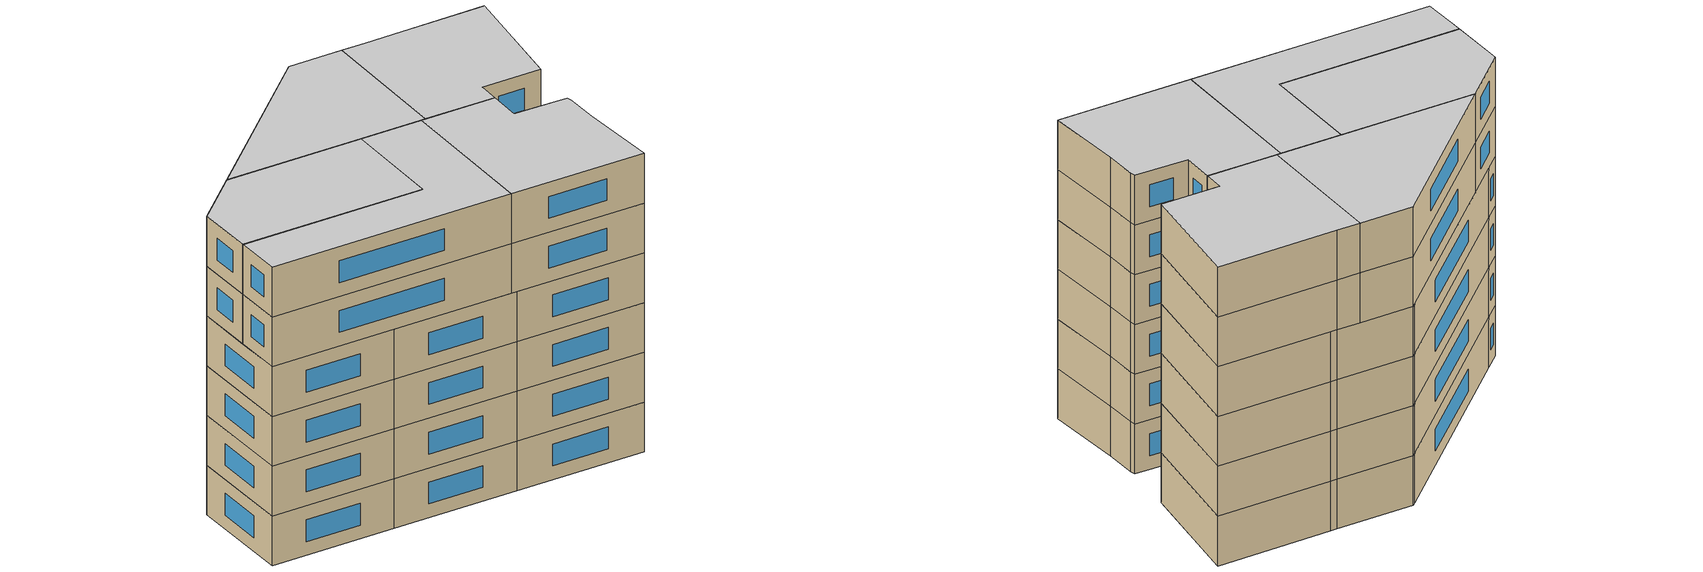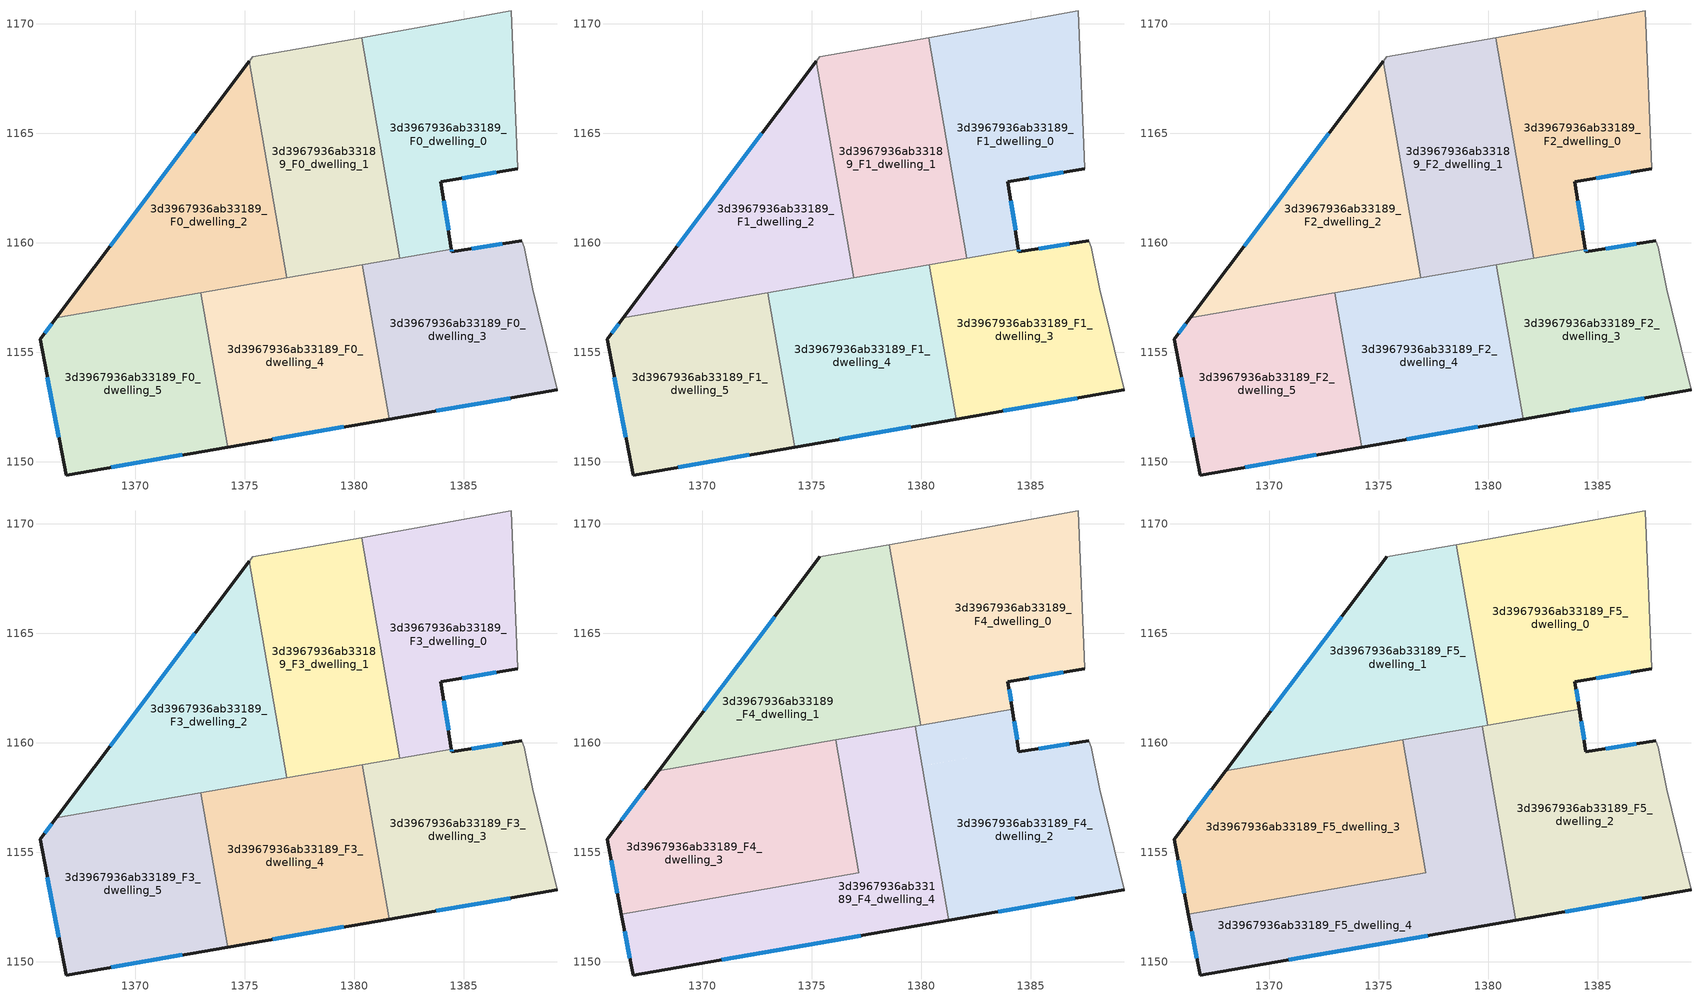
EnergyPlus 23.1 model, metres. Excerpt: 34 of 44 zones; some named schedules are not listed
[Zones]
3d3967936ab33189_F0_dwelling_0
 floor ground (EU_floor_Construction): 1387.17,1170.59 1387.47,1163.39 1383.97,1162.79 1384.45,1159.71 1382.09,1159.3 1380.34,1169.36 z0
 wall outside (EU_wall_Construction): 1384.45,1159.71 1383.97,1162.79 1387.47,1163.39 z0:3
 wall to 3d3967936ab33189_F0_dwelling_1 (EU_wall_Construction): 1380.34,1169.36 1382.09,1159.3 z0:3
 wall adiabatic (EU_wall_Construction): 1387.47,1163.39 1387.17,1170.59 1380.34,1169.36 z0:3
 wall to 3d3967936ab33189_F0_dwelling_3 (EU_wall_Construction): 1382.09,1159.3 1384.45,1159.71 z0:3
 window (EU_Window_Construction): 1384.95,1162.96 1386.49,1163.22 / 1384.31,1160.57 1384.1,1161.93 z0.84:2.16
3d3967936ab33189_F0_dwelling_1
 floor ground (EU_floor_Construction): 1380.34,1169.36 1382.09,1159.3 1376.92,1158.4 1375.2,1168.28 1375.36,1168.5 1379.97,1169.3 z0
 wall adiabatic (EU_wall_Construction): 1380.34,1169.36 1379.97,1169.3 1375.36,1168.5 1375.2,1168.28 z0:3
 wall to 3d3967936ab33189_F0_dwelling_2 (EU_wall_Construction): 1375.2,1168.28 1376.92,1158.4 z0:3
 wall to 3d3967936ab33189_F0_dwelling_4 (EU_wall_Construction): 1376.92,1158.4 1380.38,1159 z0:3
 wall to 3d3967936ab33189_F0_dwelling_3 (EU_wall_Construction): 1380.38,1159 1382.09,1159.3 z0:3
3d3967936ab33189_F0_dwelling_2
 floor ground (EU_floor_Construction): 1375.2,1168.28 1376.92,1158.4 1366.39,1156.57 z0
 wall outside (EU_wall_Construction): 1375.2,1168.28 1366.39,1156.57 z0:3
 wall to 3d3967936ab33189_F0_dwelling_5 (EU_wall_Construction): 1366.39,1156.57 1373,1157.72 z0:3
 wall to 3d3967936ab33189_F0_dwelling_4 (EU_wall_Construction): 1373,1157.72 1376.92,1158.4 z0:3
 window (EU_Window_Construction): 1372.73,1165 1368.86,1159.85 z0.84:2.16
3d3967936ab33189_F0_dwelling_3
 floor ground (EU_floor_Construction): 1387.77,1159.79 1388.17,1157.89 1389.27,1153.28 1381.61,1151.95 1380.38,1159 1384.45,1159.71 1384.47,1159.59 1387.67,1160.09 z0
 wall outside (EU_wall_Construction): 1381.61,1151.95 1389.27,1153.28 / 1387.67,1160.09 1384.47,1159.59 1384.45,1159.71 z0:3
 wall adiabatic (EU_wall_Construction): 1389.27,1153.28 1388.17,1157.89 1387.77,1159.79 1387.67,1160.09 z0:3
 wall to 3d3967936ab33189_F0_dwelling_4 (EU_wall_Construction): 1380.38,1159 1381.61,1151.95 z0:3
 window (EU_Window_Construction): 1383.75,1152.32 1387.12,1152.91 / 1384.46,1159.62 1384.45,1159.67 / 1386.77,1159.95 1385.36,1159.73 z0.84:2.16
3d3967936ab33189_F0_dwelling_4
 floor ground (EU_floor_Construction): 1380.38,1159 1381.61,1151.95 1374.22,1150.67 1373,1157.71 z0
 wall outside (EU_wall_Construction): 1374.22,1150.67 1381.61,1151.95 z0:3
 wall to 3d3967936ab33189_F0_dwelling_5 (EU_wall_Construction): 1373,1157.71 1374.22,1150.67 z0:3
 window (EU_Window_Construction): 1376.29,1151.03 1379.54,1151.59 z0.84:2.16
3d3967936ab33189_F0_dwelling_5
 floor ground (EU_floor_Construction): 1373,1157.71 1374.22,1150.67 1366.85,1149.39 1365.65,1155.59 1366.39,1156.57 z0
 wall outside (EU_wall_Construction): 1366.39,1156.57 1365.65,1155.59 1366.85,1149.39 1374.22,1150.67 z0:3
 window (EU_Window_Construction): 1368.92,1149.74 1372.16,1150.31 / 1365.99,1153.85 1366.52,1151.12 / 1366.18,1156.29 1365.86,1155.86 z0.84:2.16
3d3967936ab33189_F1_dwelling_0
 floor to 3d3967936ab33189_F0_dwelling_0 (EU_floor_Construction): 1387.17,1170.59 1387.47,1163.39 1383.97,1162.79 1384.45,1159.71 1382.09,1159.3 1380.34,1169.36 z3
 wall outside (EU_wall_Construction): 1384.45,1159.71 1383.97,1162.79 1387.47,1163.39 z3:6
 wall to 3d3967936ab33189_F1_dwelling_1 (EU_wall_Construction): 1380.34,1169.36 1382.09,1159.3 z3:6
 wall adiabatic (EU_wall_Construction): 1387.47,1163.39 1387.17,1170.59 1380.34,1169.36 z3:6
 wall to 3d3967936ab33189_F1_dwelling_3 (EU_wall_Construction): 1382.09,1159.3 1384.45,1159.71 z3:6
 window (EU_Window_Construction): 1384.95,1162.96 1386.49,1163.22 / 1384.31,1160.57 1384.1,1161.93 z3.84:5.16
3d3967936ab33189_F1_dwelling_1
 floor to 3d3967936ab33189_F0_dwelling_1 (EU_floor_Construction): 1380.34,1169.36 1382.09,1159.3 1376.92,1158.4 1375.2,1168.28 1375.36,1168.5 1379.97,1169.3 z3
 wall adiabatic (EU_wall_Construction): 1380.34,1169.36 1379.97,1169.3 1375.36,1168.5 1375.2,1168.28 z3:6
 wall to 3d3967936ab33189_F1_dwelling_2 (EU_wall_Construction): 1375.2,1168.28 1376.92,1158.4 z3:6
 wall to 3d3967936ab33189_F1_dwelling_4 (EU_wall_Construction): 1376.92,1158.4 1380.38,1159 z3:6
 wall to 3d3967936ab33189_F1_dwelling_3 (EU_wall_Construction): 1380.38,1159 1382.09,1159.3 z3:6
3d3967936ab33189_F1_dwelling_2
 floor to 3d3967936ab33189_F0_dwelling_2 (EU_floor_Construction): 1375.2,1168.28 1376.92,1158.4 1366.39,1156.57 z3
 wall outside (EU_wall_Construction): 1375.2,1168.28 1366.39,1156.57 z3:6
 wall to 3d3967936ab33189_F1_dwelling_5 (EU_wall_Construction): 1366.39,1156.57 1373,1157.72 z3:6
 wall to 3d3967936ab33189_F1_dwelling_4 (EU_wall_Construction): 1373,1157.72 1376.92,1158.4 z3:6
 window (EU_Window_Construction): 1372.73,1165 1368.86,1159.85 z3.84:5.16
3d3967936ab33189_F1_dwelling_3
 floor to 3d3967936ab33189_F0_dwelling_3 (EU_floor_Construction): 1387.77,1159.79 1388.17,1157.89 1389.27,1153.28 1381.61,1151.95 1380.38,1159 1384.45,1159.71 1384.47,1159.59 1387.67,1160.09 z3
 wall outside (EU_wall_Construction): 1381.61,1151.95 1389.27,1153.28 / 1387.67,1160.09 1384.47,1159.59 1384.45,1159.71 z3:6
 wall adiabatic (EU_wall_Construction): 1389.27,1153.28 1388.17,1157.89 1387.77,1159.79 1387.67,1160.09 z3:6
 wall to 3d3967936ab33189_F1_dwelling_4 (EU_wall_Construction): 1380.38,1159 1381.61,1151.95 z3:6
 window (EU_Window_Construction): 1383.75,1152.32 1387.12,1152.91 / 1384.46,1159.62 1384.45,1159.67 / 1386.77,1159.95 1385.36,1159.73 z3.84:5.16
3d3967936ab33189_F1_dwelling_4
 floor to 3d3967936ab33189_F0_dwelling_4 (EU_floor_Construction): 1380.38,1159 1381.61,1151.95 1374.22,1150.67 1373,1157.71 z3
 wall outside (EU_wall_Construction): 1374.22,1150.67 1381.61,1151.95 z3:6
 wall to 3d3967936ab33189_F1_dwelling_5 (EU_wall_Construction): 1373,1157.71 1374.22,1150.67 z3:6
 window (EU_Window_Construction): 1376.29,1151.03 1379.54,1151.59 z3.84:5.16
3d3967936ab33189_F1_dwelling_5
 floor to 3d3967936ab33189_F0_dwelling_5 (EU_floor_Construction): 1373,1157.71 1374.22,1150.67 1366.85,1149.39 1365.65,1155.59 1366.39,1156.57 z3
 wall outside (EU_wall_Construction): 1366.39,1156.57 1365.65,1155.59 1366.85,1149.39 1374.22,1150.67 z3:6
 window (EU_Window_Construction): 1368.92,1149.74 1372.16,1150.31 / 1365.99,1153.85 1366.52,1151.12 / 1366.18,1156.29 1365.86,1155.86 z3.84:5.16
3d3967936ab33189_F2_dwelling_0
 floor to 3d3967936ab33189_F1_dwelling_0 (EU_floor_Construction): 1387.17,1170.59 1387.47,1163.39 1383.97,1162.79 1384.45,1159.71 1382.09,1159.3 1380.34,1169.36 z6
 wall outside (EU_wall_Construction): 1384.45,1159.71 1383.97,1162.79 1387.47,1163.39 z6:9
 wall to 3d3967936ab33189_F2_dwelling_1 (EU_wall_Construction): 1380.34,1169.36 1382.09,1159.3 z6:9
 wall adiabatic (EU_wall_Construction): 1387.47,1163.39 1387.17,1170.59 1380.34,1169.36 z6:9
 wall to 3d3967936ab33189_F2_dwelling_3 (EU_wall_Construction): 1382.09,1159.3 1384.45,1159.71 z6:9
 window (EU_Window_Construction): 1384.95,1162.96 1386.49,1163.22 / 1384.31,1160.57 1384.1,1161.93 z6.84:8.16
3d3967936ab33189_F2_dwelling_1
 floor to 3d3967936ab33189_F1_dwelling_1 (EU_floor_Construction): 1380.34,1169.36 1382.09,1159.3 1376.92,1158.4 1375.2,1168.28 1375.36,1168.5 1379.97,1169.3 z6
 wall adiabatic (EU_wall_Construction): 1380.34,1169.36 1379.97,1169.3 1375.36,1168.5 1375.2,1168.28 z6:9
 wall to 3d3967936ab33189_F2_dwelling_2 (EU_wall_Construction): 1375.2,1168.28 1376.92,1158.4 z6:9
 wall to 3d3967936ab33189_F2_dwelling_4 (EU_wall_Construction): 1376.92,1158.4 1380.38,1159 z6:9
 wall to 3d3967936ab33189_F2_dwelling_3 (EU_wall_Construction): 1380.38,1159 1382.09,1159.3 z6:9
3d3967936ab33189_F2_dwelling_2
 floor to 3d3967936ab33189_F1_dwelling_2 (EU_floor_Construction): 1375.2,1168.28 1376.92,1158.4 1366.39,1156.57 z6
 wall outside (EU_wall_Construction): 1375.2,1168.28 1366.39,1156.57 z6:9
 wall to 3d3967936ab33189_F2_dwelling_5 (EU_wall_Construction): 1366.39,1156.57 1373,1157.72 z6:9
 wall to 3d3967936ab33189_F2_dwelling_4 (EU_wall_Construction): 1373,1157.72 1376.92,1158.4 z6:9
 window (EU_Window_Construction): 1372.73,1165 1368.86,1159.85 z6.84:8.16
3d3967936ab33189_F2_dwelling_3
 floor to 3d3967936ab33189_F1_dwelling_3 (EU_floor_Construction): 1387.77,1159.79 1388.17,1157.89 1389.27,1153.28 1381.61,1151.95 1380.38,1159 1384.45,1159.71 1384.47,1159.59 1387.67,1160.09 z6
 wall outside (EU_wall_Construction): 1381.61,1151.95 1389.27,1153.28 / 1387.67,1160.09 1384.47,1159.59 1384.45,1159.71 z6:9
 wall adiabatic (EU_wall_Construction): 1389.27,1153.28 1388.17,1157.89 1387.77,1159.79 1387.67,1160.09 z6:9
 wall to 3d3967936ab33189_F2_dwelling_4 (EU_wall_Construction): 1380.38,1159 1381.61,1151.95 z6:9
 window (EU_Window_Construction): 1383.75,1152.32 1387.12,1152.91 / 1384.46,1159.62 1384.45,1159.67 / 1386.77,1159.95 1385.36,1159.73 z6.84:8.16
3d3967936ab33189_F2_dwelling_4
 floor to 3d3967936ab33189_F1_dwelling_4 (EU_floor_Construction): 1380.38,1159 1381.61,1151.95 1374.22,1150.67 1373,1157.71 z6
 wall outside (EU_wall_Construction): 1374.22,1150.67 1381.61,1151.95 z6:9
 wall to 3d3967936ab33189_F2_dwelling_5 (EU_wall_Construction): 1373,1157.71 1374.22,1150.67 z6:9
 window (EU_Window_Construction): 1376.29,1151.03 1379.54,1151.59 z6.84:8.16
3d3967936ab33189_F2_dwelling_5
 floor to 3d3967936ab33189_F1_dwelling_5 (EU_floor_Construction): 1373,1157.71 1374.22,1150.67 1366.85,1149.39 1365.65,1155.59 1366.39,1156.57 z6
 wall outside (EU_wall_Construction): 1366.39,1156.57 1365.65,1155.59 1366.85,1149.39 1374.22,1150.67 z6:9
 window (EU_Window_Construction): 1368.92,1149.74 1372.16,1150.31 / 1365.99,1153.85 1366.52,1151.12 / 1366.18,1156.29 1365.86,1155.86 z6.84:8.16
3d3967936ab33189_F3_dwelling_0
 floor to 3d3967936ab33189_F2_dwelling_0 (EU_floor_Construction): 1387.17,1170.59 1387.47,1163.39 1383.97,1162.79 1384.45,1159.71 1382.09,1159.3 1380.34,1169.36 z9
 wall outside (EU_wall_Construction): 1384.45,1159.71 1383.97,1162.79 1387.47,1163.39 z9:12
 wall to 3d3967936ab33189_F3_dwelling_1 (EU_wall_Construction): 1380.34,1169.36 1382.09,1159.3 z9:12
 wall adiabatic (EU_wall_Construction): 1387.47,1163.39 1387.17,1170.59 1380.34,1169.36 z9:12
 wall to 3d3967936ab33189_F3_dwelling_3 (EU_wall_Construction): 1382.09,1159.3 1384.45,1159.71 z9:12
 window (EU_Window_Construction): 1384.95,1162.96 1386.49,1163.22 / 1384.31,1160.57 1384.1,1161.93 z9.84:11.16
 ceiling adiabatic (EU_roof_Construction): 1384.45,1159.7 1384.16,1161.54 1381.77,1161.12 1382.09,1159.3 z12
3d3967936ab33189_F3_dwelling_1
 floor to 3d3967936ab33189_F2_dwelling_1 (EU_floor_Construction): 1380.34,1169.36 1382.09,1159.3 1376.92,1158.4 1375.2,1168.28 1375.36,1168.5 1379.97,1169.3 z9
 wall adiabatic (EU_wall_Construction): 1380.34,1169.36 1379.97,1169.3 1375.36,1168.5 1375.2,1168.28 z9:12
 wall to 3d3967936ab33189_F3_dwelling_2 (EU_wall_Construction): 1375.2,1168.28 1376.92,1158.4 z9:12
 wall to 3d3967936ab33189_F3_dwelling_4 (EU_wall_Construction): 1376.92,1158.4 1380.38,1159 z9:12
 wall to 3d3967936ab33189_F3_dwelling_3 (EU_wall_Construction): 1380.38,1159 1382.09,1159.3 z9:12
 ceiling adiabatic (EU_roof_Construction): 1382.09,1159.3 1381.77,1161.12 1376.6,1160.22 1376.92,1158.4 z12
3d3967936ab33189_F3_dwelling_2
 floor to 3d3967936ab33189_F2_dwelling_2 (EU_floor_Construction): 1375.2,1168.28 1376.92,1158.4 1366.39,1156.57 z9
 wall outside (EU_wall_Construction): 1375.2,1168.28 1366.39,1156.57 z9:12
 wall to 3d3967936ab33189_F3_dwelling_5 (EU_wall_Construction): 1366.39,1156.57 1373,1157.72 z9:12
 wall to 3d3967936ab33189_F3_dwelling_4 (EU_wall_Construction): 1373,1157.72 1376.92,1158.4 z9:12
 window (EU_Window_Construction): 1372.73,1165 1368.86,1159.85 z9.84:11.16
3d3967936ab33189_F3_dwelling_3
 floor to 3d3967936ab33189_F2_dwelling_3 (EU_floor_Construction): 1387.77,1159.79 1388.17,1157.89 1389.27,1153.28 1381.61,1151.95 1380.38,1159 1384.45,1159.71 1384.47,1159.59 1387.67,1160.09 z9
 wall outside (EU_wall_Construction): 1381.61,1151.95 1389.27,1153.28 / 1387.67,1160.09 1384.47,1159.59 1384.45,1159.71 z9:12
 wall adiabatic (EU_wall_Construction): 1389.27,1153.28 1388.17,1157.89 1387.77,1159.79 1387.67,1160.09 z9:12
 wall to 3d3967936ab33189_F3_dwelling_4 (EU_wall_Construction): 1380.38,1159 1381.61,1151.95 z9:12
 window (EU_Window_Construction): 1383.75,1152.32 1387.12,1152.91 / 1384.46,1159.62 1384.45,1159.67 / 1386.77,1159.95 1385.36,1159.73 z9.84:11.16
3d3967936ab33189_F3_dwelling_4
 floor to 3d3967936ab33189_F2_dwelling_4 (EU_floor_Construction): 1380.38,1159 1381.61,1151.95 1374.22,1150.67 1373,1157.71 z9
 wall outside (EU_wall_Construction): 1374.22,1150.67 1381.61,1151.95 z9:12
 wall to 3d3967936ab33189_F3_dwelling_5 (EU_wall_Construction): 1373,1157.71 1374.22,1150.67 z9:12
 window (EU_Window_Construction): 1376.29,1151.03 1379.54,1151.59 z9.84:11.16
3d3967936ab33189_F3_dwelling_5
 floor to 3d3967936ab33189_F2_dwelling_5 (EU_floor_Construction): 1373,1157.71 1374.22,1150.67 1366.85,1149.39 1365.65,1155.59 1366.39,1156.57 z9
 wall outside (EU_wall_Construction): 1366.39,1156.57 1365.65,1155.59 1366.85,1149.39 1374.22,1150.67 z9:12
 window (EU_Window_Construction): 1368.92,1149.74 1372.16,1150.31 / 1365.99,1153.85 1366.52,1151.12 / 1366.18,1156.29 1365.86,1155.86 z9.84:11.16
3d3967936ab33189_F4_dwelling_0
 floor to 3d3967936ab33189_F3_dwelling_0 (EU_floor_Construction): 1387.17,1170.59 1387.47,1163.39 1383.97,1162.79 1384.16,1161.54 1381.77,1161.12 1380.34,1169.36 z12
 floor to 3d3967936ab33189_F3_dwelling_1 (EU_floor_Construction): 1380.34,1169.36 1381.77,1161.12 1379.98,1160.81 1378.55,1169.05 1379.97,1169.3 z12
 wall outside (EU_wall_Construction): 1384.16,1161.54 1383.97,1162.79 1387.47,1163.39 z12:15
 wall to 3d3967936ab33189_F4_dwelling_1 (EU_wall_Construction): 1378.55,1169.05 1379.98,1160.81 z12:15
 wall adiabatic (EU_wall_Construction): 1387.47,1163.39 1387.17,1170.59 1379.97,1169.3 1378.55,1169.05 z12:15
 wall to 3d3967936ab33189_F4_dwelling_2 (EU_wall_Construction): 1379.98,1160.81 1384.16,1161.54 z12:15
 window (EU_Window_Construction): 1384.95,1162.96 1386.49,1163.22 / 1384.11,1161.89 1384.02,1162.44 z12.84:14.16
3d3967936ab33189_F4_dwelling_1
 floor to 3d3967936ab33189_F3_dwelling_1 (EU_floor_Construction): 1378.55,1169.05 1379.98,1160.81 1376.6,1160.22 1375.2,1168.28 1375.36,1168.5 z12
 floor to 3d3967936ab33189_F3_dwelling_2 (EU_floor_Construction): 1375.2,1168.28 1376.6,1160.22 1368.02,1158.73 z12
 wall outside (EU_wall_Construction): 1375.36,1168.5 1368.02,1158.73 z12:15
 wall adiabatic (EU_wall_Construction): 1378.55,1169.05 1375.36,1168.5 z12:15
 wall to 3d3967936ab33189_F4_dwelling_3 (EU_wall_Construction): 1368.02,1158.73 1376.1,1160.14 z12:15
 wall to 3d3967936ab33189_F4_dwelling_4 (EU_wall_Construction): 1376.1,1160.14 1379.73,1160.77 z12:15
 wall to 3d3967936ab33189_F4_dwelling_2 (EU_wall_Construction): 1379.73,1160.77 1379.99,1160.81 z12:15
 window (EU_Window_Construction): 1373.3,1165.76 1370.07,1161.47 z12.84:14.16
3d3967936ab33189_F4_dwelling_2
 floor to 3d3967936ab33189_F3_dwelling_3 (EU_floor_Construction): 1387.77,1159.79 1388.17,1157.89 1389.27,1153.28 1381.61,1151.95 1380.38,1159 1384.45,1159.7 1384.47,1159.59 1387.67,1160.09 z12
 floor to 3d3967936ab33189_F3_dwelling_4 (EU_floor_Construction): 1380.38,1159 1381.61,1151.95 1381.27,1151.89 1380.05,1158.94 z12
 floor adiabatic (EU_floor_Construction): 1384.16,1161.54 1384.45,1159.7 1380.05,1158.94 1379.73,1160.77 z12
 wall outside (EU_wall_Construction): 1387.67,1160.09 1384.47,1159.59 1384.16,1161.54 / 1381.28,1151.89 1389.27,1153.28 z12:15
 wall adiabatic (EU_wall_Construction): 1389.27,1153.28 1388.17,1157.89 1387.77,1159.79 1387.67,1160.09 z12:15
 wall to 3d3967936ab33189_F4_dwelling_4 (EU_wall_Construction): 1379.73,1160.77 1381.28,1151.89 z12:15
 window (EU_Window_Construction): 1386.77,1159.95 1385.36,1159.73 / 1383.51,1152.28 1387.03,1152.89 / 1384.38,1160.13 1384.25,1160.99 z12.84:14.16
3d3967936ab33189_F4_dwelling_3
 floor to 3d3967936ab33189_F3_dwelling_2 (EU_floor_Construction): 1376.1,1160.13 1376.42,1158.31 1366.39,1156.57 1368.02,1158.73 z12
 floor to 3d3967936ab33189_F3_dwelling_5 (EU_floor_Construction): 1373,1157.71 1373.74,1153.46 1366.31,1152.17 1365.65,1155.59 1366.39,1156.57 z12
 floor to 3d3967936ab33189_F3_dwelling_4 (EU_floor_Construction): 1376.42,1158.31 1377.16,1154.05 1373.74,1153.46 1373,1157.71 z12
 wall outside (EU_wall_Construction): 1368.02,1158.73 1365.65,1155.59 1366.31,1152.17 z12:15
 wall to 3d3967936ab33189_F4_dwelling_4 (EU_wall_Construction): 1366.31,1152.17 1377.16,1154.05 1376.1,1160.13 z12:15
 window (EU_Window_Construction): 1367.35,1157.85 1366.32,1156.47 / 1365.84,1154.63 1366.13,1153.13 z12.84:14.16
3d3967936ab33189_F4_dwelling_4
 floor to 3d3967936ab33189_F3_dwelling_4 (EU_floor_Construction): 1380.05,1158.94 1381.27,1151.89 1374.22,1150.67 1373.74,1153.46 1377.16,1154.05 1376.42,1158.31 z12
 floor adiabatic (EU_floor_Construction): 1379.73,1160.77 1380.05,1158.94 1376.92,1158.4 1376.6,1160.22 z12
 floor to 3d3967936ab33189_F3_dwelling_5 (EU_floor_Construction): 1373.74,1153.46 1374.22,1150.67 1366.85,1149.39 1366.31,1152.17 z12
 floor to 3d3967936ab33189_F3_dwelling_2 (EU_floor_Construction): 1376.6,1160.22 1376.92,1158.4 1376.42,1158.31 1376.1,1160.13 z12
 wall outside (EU_wall_Construction): 1366.31,1152.17 1366.85,1149.39 1381.28,1151.89 z12:15
 window (EU_Window_Construction): 1370.89,1150.09 1377.23,1151.19 / 1366.46,1151.39 1366.7,1150.17 z12.84:14.16
3d3967936ab33189_F5_dwelling_0
 floor to 3d3967936ab33189_F4_dwelling_0 (EU_floor_Construction): 1387.17,1170.59 1387.47,1163.39 1383.97,1162.79 1384.16,1161.54 1379.98,1160.81 1378.55,1169.05 1379.97,1169.3 z15
 wall outside (EU_wall_Construction): 1384.16,1161.54 1383.97,1162.79 1387.47,1163.39 z15:18
 wall to 3d3967936ab33189_F5_dwelling_1 (EU_wall_Construction): 1378.55,1169.05 1379.98,1160.81 z15:18
 wall adiabatic (EU_wall_Construction): 1387.47,1163.39 1387.17,1170.59 1379.97,1169.3 1378.55,1169.05 z15:18
 wall to 3d3967936ab33189_F5_dwelling_2 (EU_wall_Construction): 1379.98,1160.81 1384.16,1161.54 z15:18
 window (EU_Window_Construction): 1384.95,1162.96 1386.49,1163.22 / 1384.11,1161.89 1384.02,1162.44 z15.84:17.16
 ceiling to 3d3967936ab33189_F6_dwelling_0 (EU_floor_Construction): 1387.47,1163.39 1387.17,1170.59 1379.97,1169.3 1378.55,1169.05 1379.98,1160.81 1384.16,1161.54 1383.97,1162.79 z18
3d3967936ab33189_F5_dwelling_1
 floor to 3d3967936ab33189_F4_dwelling_1 (EU_floor_Construction): 1378.55,1169.05 1379.98,1160.81 1368.02,1158.73 1375.36,1168.5 z15
 wall outside (EU_wall_Construction): 1375.36,1168.5 1368.02,1158.73 z15:18
 wall adiabatic (EU_wall_Construction): 1378.55,1169.05 1375.36,1168.5 z15:18
 wall to 3d3967936ab33189_F5_dwelling_3 (EU_wall_Construction): 1368.02,1158.73 1376.1,1160.14 z15:18
 wall to 3d3967936ab33189_F5_dwelling_4 (EU_wall_Construction): 1376.1,1160.14 1379.73,1160.77 z15:18
 wall to 3d3967936ab33189_F5_dwelling_2 (EU_wall_Construction): 1379.73,1160.77 1379.99,1160.81 z15:18
 window (EU_Window_Construction): 1373.3,1165.76 1370.07,1161.47 z15.84:17.16
 ceiling to 3d3967936ab33189_F6_dwelling_1 (EU_floor_Construction): 1379.98,1160.81 1378.55,1169.05 1375.36,1168.5 1368.02,1158.73 z18
3d3967936ab33189_F5_dwelling_2
 floor to 3d3967936ab33189_F4_dwelling_2 (EU_floor_Construction): 1387.67,1160.09 1387.77,1159.79 1388.17,1157.89 1389.27,1153.28 1381.28,1151.89 1379.73,1160.77 1384.16,1161.54 1384.47,1159.59 z15
 wall outside (EU_wall_Construction): 1387.67,1160.09 1384.47,1159.59 1384.16,1161.54 / 1381.28,1151.89 1389.27,1153.28 z15:18
 wall adiabatic (EU_wall_Construction): 1389.27,1153.28 1388.17,1157.89 1387.77,1159.79 1387.67,1160.09 z15:18
 wall to 3d3967936ab33189_F5_dwelling_4 (EU_wall_Construction): 1379.73,1160.77 1381.28,1151.89 z15:18
 window (EU_Window_Construction): 1386.77,1159.95 1385.36,1159.73 / 1383.51,1152.28 1387.03,1152.89 / 1384.38,1160.13 1384.25,1160.99 z15.84:17.16
 ceiling to 3d3967936ab33189_F6_dwelling_2 (EU_floor_Construction): 1389.27,1153.28 1388.17,1157.89 1387.77,1159.79 1387.67,1160.09 1384.47,1159.59 1384.16,1161.54 1379.73,1160.77 1381.28,1151.89 z18
3d3967936ab33189_F5_dwelling_3
 floor to 3d3967936ab33189_F4_dwelling_3 (EU_floor_Construction): 1376.1,1160.13 1377.16,1154.05 1366.31,1152.17 1365.65,1155.59 1368.02,1158.73 z15
 wall outside (EU_wall_Construction): 1368.02,1158.73 1365.65,1155.59 1366.31,1152.17 z15:18
 wall to 3d3967936ab33189_F5_dwelling_4 (EU_wall_Construction): 1366.31,1152.17 1377.16,1154.05 1376.1,1160.13 z15:18
 window (EU_Window_Construction): 1367.35,1157.85 1366.32,1156.47 / 1365.84,1154.63 1366.13,1153.13 z15.84:17.16
 ceiling to 3d3967936ab33189_F6_dwelling_3 (EU_floor_Construction): 1377.16,1154.05 1376.1,1160.13 1368.02,1158.73 1365.65,1155.59 1366.31,1152.17 z18
3d3967936ab33189_F5_dwelling_4
 floor to 3d3967936ab33189_F4_dwelling_4 (EU_floor_Construction): 1379.73,1160.77 1381.28,1151.89 1366.85,1149.39 1366.31,1152.17 1377.16,1154.05 1376.1,1160.13 z15
 wall outside (EU_wall_Construction): 1366.31,1152.17 1366.85,1149.39 1381.28,1151.89 z15:18
 window (EU_Window_Construction): 1370.89,1150.09 1377.23,1151.19 / 1366.46,1151.39 1366.7,1150.17 z15.84:17.16
 ceiling to 3d3967936ab33189_F6_dwelling_4 (EU_floor_Construction): 1381.28,1151.89 1379.73,1160.77 1376.1,1160.13 1377.16,1154.05 1366.31,1152.17 1366.85,1149.39 z18
[Building]
EU S2 Campaign: North Axis=0; Terrain=City; Solar Distribution=FullExterior
[Site:Location]
Lyon-Bron: Latitude=45.75; Longitude=5; Time Zone=1; Elevation=198
[SizingPeriod:WeatherFileDays]
AnnualSizingPeriod: Begin Month=1; Begin Day of Month=1; End Month=12; End Day of Month=31; Day of Week for Start Day=Monday; Use Weather File Daylight Saving Period=No; Use Weather File Rain and Snow Indicators=No
[MATERIAL]
EU_InternalMass_Material: Roughness=MediumRough; Thickness=0.1; Conductivity=1; Density=1800; Specific Heat=900; Thermal Absorptance=0.9; Solar Absorptance=0.7; Visible Absorptance=0.7
[MATERIAL:NOMASS] Roughness=MediumRough; Thermal Absorptance=0.9; Solar Absorptance=0.7; Visible Absorptance=0.7
Name | Thermal Resistance
EU_wall_NoMass | 0.776494
EU_roof_NoMass | 0.486893
EU_floor_NoMass | 0.421597
[WINDOWMATERIAL:SIMPLEGLAZINGSYSTEM]
EU_Window_SimpleGlazing: UFactor=4.24961; Solar Heat Gain Coefficient=0.83; Visible Transmittance=0.83
[CONSTRUCTION]
EU_wall_Construction: EU_wall_NoMass
EU_roof_Construction: EU_roof_NoMass
EU_floor_Construction: EU_floor_NoMass
EU_Window_Construction: EU_Window_SimpleGlazing
EU_InternalMass_Construction: EU_InternalMass_Material
[ZONE] Type=1; Multiplier=1; Ceiling Height=autocalculate; Floor Area=autocalculate; Part of Total Floor Area=Yes
Name | Volume
3d3967936ab33189_F0_dwelling_0; 3d3967936ab33189_F1_dwelling_0; 3d3967936ab33189_F2_dwelling_0; 3d3967936ab33189_F3_dwelling_0 | 160.862
3d3967936ab33189_F4_dwelling_0; 3d3967936ab33189_F5_dwelling_0; 3d3967936ab33189_F4_dwelling_1; 3d3967936ab33189_F5_dwelling_1 | 193.036
3d3967936ab33189_F0_dwelling_1; 3d3967936ab33189_F1_dwelling_1; 3d3967936ab33189_F2_dwelling_1; 3d3967936ab33189_F3_dwelling_1 | 160.874
3d3967936ab33189_F0_dwelling_2; 3d3967936ab33189_F1_dwelling_2; 3d3967936ab33189_F2_dwelling_2; 3d3967936ab33189_F3_dwelling_2 | 160.882
3d3967936ab33189_F4_dwelling_2; 3d3967936ab33189_F5_dwelling_2 | 193.042
3d3967936ab33189_F0_dwelling_3; 3d3967936ab33189_F1_dwelling_3; 3d3967936ab33189_F2_dwelling_3; 3d3967936ab33189_F3_dwelling_3 | 160.86
3d3967936ab33189_F4_dwelling_3; 3d3967936ab33189_F5_dwelling_3; 3d3967936ab33189_F4_dwelling_4; 3d3967936ab33189_F5_dwelling_4 | 193.035
3d3967936ab33189_F0_dwelling_4; 3d3967936ab33189_F1_dwelling_4; 3d3967936ab33189_F2_dwelling_4; 3d3967936ab33189_F3_dwelling_4 | 160.867
3d3967936ab33189_F0_dwelling_5; 3d3967936ab33189_F1_dwelling_5; 3d3967936ab33189_F2_dwelling_5; 3d3967936ab33189_F3_dwelling_5 | 160.868
[INTERNALMASS] Construction=EU_InternalMass_Construction
Name | Zone or ZoneList | Surface Area
3d3967936ab33189_F0_dwelling_0_EU_InternalMass | 3d3967936ab33189_F0_dwelling_0 | 53.6209
3d3967936ab33189_F0_dwelling_1_EU_InternalMass | 3d3967936ab33189_F0_dwelling_1 | 53.6246
3d3967936ab33189_F0_dwelling_2_EU_InternalMass | 3d3967936ab33189_F0_dwelling_2 | 53.6272
3d3967936ab33189_F0_dwelling_3_EU_InternalMass | 3d3967936ab33189_F0_dwelling_3 | 53.6203
3d3967936ab33189_F0_dwelling_4_EU_InternalMass | 3d3967936ab33189_F0_dwelling_4 | 53.6224
3d3967936ab33189_F0_dwelling_5_EU_InternalMass | 3d3967936ab33189_F0_dwelling_5 | 53.6226
3d3967936ab33189_F1_dwelling_0_EU_InternalMass | 3d3967936ab33189_F1_dwelling_0 | 53.6209
3d3967936ab33189_F1_dwelling_1_EU_InternalMass | 3d3967936ab33189_F1_dwelling_1 | 53.6246
3d3967936ab33189_F1_dwelling_2_EU_InternalMass | 3d3967936ab33189_F1_dwelling_2 | 53.6272
3d3967936ab33189_F1_dwelling_3_EU_InternalMass | 3d3967936ab33189_F1_dwelling_3 | 53.6203
3d3967936ab33189_F1_dwelling_4_EU_InternalMass | 3d3967936ab33189_F1_dwelling_4 | 53.6224
3d3967936ab33189_F1_dwelling_5_EU_InternalMass | 3d3967936ab33189_F1_dwelling_5 | 53.6226
3d3967936ab33189_F2_dwelling_0_EU_InternalMass | 3d3967936ab33189_F2_dwelling_0 | 53.6209
3d3967936ab33189_F2_dwelling_1_EU_InternalMass | 3d3967936ab33189_F2_dwelling_1 | 53.6246
3d3967936ab33189_F2_dwelling_2_EU_InternalMass | 3d3967936ab33189_F2_dwelling_2 | 53.6272
3d3967936ab33189_F2_dwelling_3_EU_InternalMass | 3d3967936ab33189_F2_dwelling_3 | 53.6203
3d3967936ab33189_F2_dwelling_4_EU_InternalMass | 3d3967936ab33189_F2_dwelling_4 | 53.6224
3d3967936ab33189_F2_dwelling_5_EU_InternalMass | 3d3967936ab33189_F2_dwelling_5 | 53.6226
3d3967936ab33189_F3_dwelling_0_EU_InternalMass | 3d3967936ab33189_F3_dwelling_0 | 53.6209
3d3967936ab33189_F3_dwelling_1_EU_InternalMass | 3d3967936ab33189_F3_dwelling_1 | 53.6246
3d3967936ab33189_F3_dwelling_2_EU_InternalMass | 3d3967936ab33189_F3_dwelling_2 | 53.6272
3d3967936ab33189_F3_dwelling_3_EU_InternalMass | 3d3967936ab33189_F3_dwelling_3 | 53.6203
3d3967936ab33189_F3_dwelling_4_EU_InternalMass | 3d3967936ab33189_F3_dwelling_4 | 53.6224
3d3967936ab33189_F3_dwelling_5_EU_InternalMass | 3d3967936ab33189_F3_dwelling_5 | 53.6226
3d3967936ab33189_F4_dwelling_0_EU_InternalMass | 3d3967936ab33189_F4_dwelling_0 | 64.3437
3d3967936ab33189_F4_dwelling_1_EU_InternalMass | 3d3967936ab33189_F4_dwelling_1 | 64.35
3d3967936ab33189_F4_dwelling_2_EU_InternalMass | 3d3967936ab33189_F4_dwelling_2 | 64.3478
3d3967936ab33189_F4_dwelling_3_EU_InternalMass | 3d3967936ab33189_F4_dwelling_3 | 64.3447
3d3967936ab33189_F4_dwelling_4_EU_InternalMass | 3d3967936ab33189_F4_dwelling_4 | 64.3451
3d3967936ab33189_F5_dwelling_0_EU_InternalMass | 3d3967936ab33189_F5_dwelling_0 | 64.3437
3d3967936ab33189_F5_dwelling_1_EU_InternalMass | 3d3967936ab33189_F5_dwelling_1 | 64.35
3d3967936ab33189_F5_dwelling_2_EU_InternalMass | 3d3967936ab33189_F5_dwelling_2 | 64.3478
3d3967936ab33189_F5_dwelling_3_EU_InternalMass | 3d3967936ab33189_F5_dwelling_3 | 64.3447
3d3967936ab33189_F5_dwelling_4_EU_InternalMass | 3d3967936ab33189_F5_dwelling_4 | 64.3451
[OTHEREQUIPMENT] Fuel Type=Electricity; Design Level Calculation Method=Watts/Area; Power per Zone Floor Area=1; Fraction Latent=0; Fraction Radiant=0; Fraction Lost=0; Carbon Dioxide Generation Rate=0; EndUse Subcategory=EU_Step8_InternalGains
Name | Zone or ZoneList or Space or SpaceList | Schedule
EU_Step8_InternalGain_3d3967936ab33189_F0_dwelling_0_f000 | 3d3967936ab33189_F0_dwelling_0 | EU_Step8_GainSchedule_3d3967936ab33189_F0_dwelling_0_f000
EU_Step8_InternalGain_3d3967936ab33189_F0_dwelling_1_f000 | 3d3967936ab33189_F0_dwelling_1 | EU_Step8_GainSchedule_3d3967936ab33189_F0_dwelling_1_f000
EU_Step8_InternalGain_3d3967936ab33189_F0_dwelling_2_f000 | 3d3967936ab33189_F0_dwelling_2 | EU_Step8_GainSchedule_3d3967936ab33189_F0_dwelling_2_f000
EU_Step8_InternalGain_3d3967936ab33189_F0_dwelling_3_f000 | 3d3967936ab33189_F0_dwelling_3 | EU_Step8_GainSchedule_3d3967936ab33189_F0_dwelling_3_f000
EU_Step8_InternalGain_3d3967936ab33189_F0_dwelling_4_f000 | 3d3967936ab33189_F0_dwelling_4 | EU_Step8_GainSchedule_3d3967936ab33189_F0_dwelling_4_f000
EU_Step8_InternalGain_3d3967936ab33189_F0_dwelling_5_f000 | 3d3967936ab33189_F0_dwelling_5 | EU_Step8_GainSchedule_3d3967936ab33189_F0_dwelling_5_f000
EU_Step8_InternalGain_3d3967936ab33189_F1_dwelling_0_f000 | 3d3967936ab33189_F1_dwelling_0 | EU_Step8_GainSchedule_3d3967936ab33189_F1_dwelling_0_f000
EU_Step8_InternalGain_3d3967936ab33189_F1_dwelling_1_f000 | 3d3967936ab33189_F1_dwelling_1 | EU_Step8_GainSchedule_3d3967936ab33189_F1_dwelling_1_f000
EU_Step8_InternalGain_3d3967936ab33189_F1_dwelling_2_f000 | 3d3967936ab33189_F1_dwelling_2 | EU_Step8_GainSchedule_3d3967936ab33189_F1_dwelling_2_f000
EU_Step8_InternalGain_3d3967936ab33189_F1_dwelling_3_f000 | 3d3967936ab33189_F1_dwelling_3 | EU_Step8_GainSchedule_3d3967936ab33189_F1_dwelling_3_f000
EU_Step8_InternalGain_3d3967936ab33189_F1_dwelling_4_f000 | 3d3967936ab33189_F1_dwelling_4 | EU_Step8_GainSchedule_3d3967936ab33189_F1_dwelling_4_f000
EU_Step8_InternalGain_3d3967936ab33189_F1_dwelling_5_f000 | 3d3967936ab33189_F1_dwelling_5 | EU_Step8_GainSchedule_3d3967936ab33189_F1_dwelling_5_f000
EU_Step8_InternalGain_3d3967936ab33189_F2_dwelling_0_f000 | 3d3967936ab33189_F2_dwelling_0 | EU_Step8_GainSchedule_3d3967936ab33189_F2_dwelling_0_f000
EU_Step8_InternalGain_3d3967936ab33189_F2_dwelling_1_f000 | 3d3967936ab33189_F2_dwelling_1 | EU_Step8_GainSchedule_3d3967936ab33189_F2_dwelling_1_f000
EU_Step8_InternalGain_3d3967936ab33189_F2_dwelling_2_f000 | 3d3967936ab33189_F2_dwelling_2 | EU_Step8_GainSchedule_3d3967936ab33189_F2_dwelling_2_f000
EU_Step8_InternalGain_3d3967936ab33189_F2_dwelling_3_f000 | 3d3967936ab33189_F2_dwelling_3 | EU_Step8_GainSchedule_3d3967936ab33189_F2_dwelling_3_f000
EU_Step8_InternalGain_3d3967936ab33189_F2_dwelling_4_f000 | 3d3967936ab33189_F2_dwelling_4 | EU_Step8_GainSchedule_3d3967936ab33189_F2_dwelling_4_f000
EU_Step8_InternalGain_3d3967936ab33189_F2_dwelling_5_f000 | 3d3967936ab33189_F2_dwelling_5 | EU_Step8_GainSchedule_3d3967936ab33189_F2_dwelling_5_f000
EU_Step8_InternalGain_3d3967936ab33189_F3_dwelling_0_f000 | 3d3967936ab33189_F3_dwelling_0 | EU_Step8_GainSchedule_3d3967936ab33189_F3_dwelling_0_f000
EU_Step8_InternalGain_3d3967936ab33189_F3_dwelling_1_f000 | 3d3967936ab33189_F3_dwelling_1 | EU_Step8_GainSchedule_3d3967936ab33189_F3_dwelling_1_f000
EU_Step8_InternalGain_3d3967936ab33189_F3_dwelling_2_f000 | 3d3967936ab33189_F3_dwelling_2 | EU_Step8_GainSchedule_3d3967936ab33189_F3_dwelling_2_f000
EU_Step8_InternalGain_3d3967936ab33189_F3_dwelling_3_f000 | 3d3967936ab33189_F3_dwelling_3 | EU_Step8_GainSchedule_3d3967936ab33189_F3_dwelling_3_f000
EU_Step8_InternalGain_3d3967936ab33189_F3_dwelling_4_f000 | 3d3967936ab33189_F3_dwelling_4 | EU_Step8_GainSchedule_3d3967936ab33189_F3_dwelling_4_f000
EU_Step8_InternalGain_3d3967936ab33189_F3_dwelling_5_f000 | 3d3967936ab33189_F3_dwelling_5 | EU_Step8_GainSchedule_3d3967936ab33189_F3_dwelling_5_f000
EU_Step8_InternalGain_3d3967936ab33189_F4_dwelling_0_f000 | 3d3967936ab33189_F4_dwelling_0 | EU_Step8_GainSchedule_3d3967936ab33189_F4_dwelling_0_f000
EU_Step8_InternalGain_3d3967936ab33189_F4_dwelling_1_f000 | 3d3967936ab33189_F4_dwelling_1 | EU_Step8_GainSchedule_3d3967936ab33189_F4_dwelling_1_f000
EU_Step8_InternalGain_3d3967936ab33189_F4_dwelling_2_f000 | 3d3967936ab33189_F4_dwelling_2 | EU_Step8_GainSchedule_3d3967936ab33189_F4_dwelling_2_f000
EU_Step8_InternalGain_3d3967936ab33189_F4_dwelling_3_f000 | 3d3967936ab33189_F4_dwelling_3 | EU_Step8_GainSchedule_3d3967936ab33189_F4_dwelling_3_f000
EU_Step8_InternalGain_3d3967936ab33189_F4_dwelling_4_f000 | 3d3967936ab33189_F4_dwelling_4 | EU_Step8_GainSchedule_3d3967936ab33189_F4_dwelling_4_f000
EU_Step8_InternalGain_3d3967936ab33189_F5_dwelling_0_f000 | 3d3967936ab33189_F5_dwelling_0 | EU_Step8_GainSchedule_3d3967936ab33189_F5_dwelling_0_f000
EU_Step8_InternalGain_3d3967936ab33189_F5_dwelling_1_f000 | 3d3967936ab33189_F5_dwelling_1 | EU_Step8_GainSchedule_3d3967936ab33189_F5_dwelling_1_f000
EU_Step8_InternalGain_3d3967936ab33189_F5_dwelling_2_f000 | 3d3967936ab33189_F5_dwelling_2 | EU_Step8_GainSchedule_3d3967936ab33189_F5_dwelling_2_f000
EU_Step8_InternalGain_3d3967936ab33189_F5_dwelling_3_f000 | 3d3967936ab33189_F5_dwelling_3 | EU_Step8_GainSchedule_3d3967936ab33189_F5_dwelling_3_f000
EU_Step8_InternalGain_3d3967936ab33189_F5_dwelling_4_f000 | 3d3967936ab33189_F5_dwelling_4 | EU_Step8_GainSchedule_3d3967936ab33189_F5_dwelling_4_f000
[ZONEVENTILATION:DESIGNFLOWRATE] Schedule=EU_AlwaysOn; Design Flow Rate Calculation Method=AirChanges/Hour; Air Changes per Hour=0.693814; Ventilation Type=Natural; Fan Pressure Rise=0; Fan Total Efficiency=1; Constant Term Coefficient=1; Temperature Term Coefficient=0; Velocity Term Coefficient=0; Velocity Squared Term Coefficient=0; Minimum Indoor Temperature=-100; Maximum Indoor Temperature=100; Delta Temperature=-100; Minimum Outdoor Temperature=-100; Maximum Outdoor Temperature=100; Maximum Wind Speed=40
Name | Zone or ZoneList or Space or SpaceList
EU_ConstantAir_3d3967936ab33189_F0_dwelling_0 | 3d3967936ab33189_F0_dwelling_0
EU_ConstantAir_3d3967936ab33189_F0_dwelling_1 | 3d3967936ab33189_F0_dwelling_1
EU_ConstantAir_3d3967936ab33189_F0_dwelling_2 | 3d3967936ab33189_F0_dwelling_2
EU_ConstantAir_3d3967936ab33189_F0_dwelling_3 | 3d3967936ab33189_F0_dwelling_3
EU_ConstantAir_3d3967936ab33189_F0_dwelling_4 | 3d3967936ab33189_F0_dwelling_4
EU_ConstantAir_3d3967936ab33189_F0_dwelling_5 | 3d3967936ab33189_F0_dwelling_5
EU_ConstantAir_3d3967936ab33189_F1_dwelling_0 | 3d3967936ab33189_F1_dwelling_0
EU_ConstantAir_3d3967936ab33189_F1_dwelling_1 | 3d3967936ab33189_F1_dwelling_1
EU_ConstantAir_3d3967936ab33189_F1_dwelling_2 | 3d3967936ab33189_F1_dwelling_2
EU_ConstantAir_3d3967936ab33189_F1_dwelling_3 | 3d3967936ab33189_F1_dwelling_3
EU_ConstantAir_3d3967936ab33189_F1_dwelling_4 | 3d3967936ab33189_F1_dwelling_4
EU_ConstantAir_3d3967936ab33189_F1_dwelling_5 | 3d3967936ab33189_F1_dwelling_5
EU_ConstantAir_3d3967936ab33189_F2_dwelling_0 | 3d3967936ab33189_F2_dwelling_0
EU_ConstantAir_3d3967936ab33189_F2_dwelling_1 | 3d3967936ab33189_F2_dwelling_1
EU_ConstantAir_3d3967936ab33189_F2_dwelling_2 | 3d3967936ab33189_F2_dwelling_2
EU_ConstantAir_3d3967936ab33189_F2_dwelling_3 | 3d3967936ab33189_F2_dwelling_3
EU_ConstantAir_3d3967936ab33189_F2_dwelling_4 | 3d3967936ab33189_F2_dwelling_4
EU_ConstantAir_3d3967936ab33189_F2_dwelling_5 | 3d3967936ab33189_F2_dwelling_5
EU_ConstantAir_3d3967936ab33189_F3_dwelling_0 | 3d3967936ab33189_F3_dwelling_0
EU_ConstantAir_3d3967936ab33189_F3_dwelling_1 | 3d3967936ab33189_F3_dwelling_1
EU_ConstantAir_3d3967936ab33189_F3_dwelling_2 | 3d3967936ab33189_F3_dwelling_2
EU_ConstantAir_3d3967936ab33189_F3_dwelling_3 | 3d3967936ab33189_F3_dwelling_3
EU_ConstantAir_3d3967936ab33189_F3_dwelling_4 | 3d3967936ab33189_F3_dwelling_4
EU_ConstantAir_3d3967936ab33189_F3_dwelling_5 | 3d3967936ab33189_F3_dwelling_5
EU_ConstantAir_3d3967936ab33189_F4_dwelling_0 | 3d3967936ab33189_F4_dwelling_0
EU_ConstantAir_3d3967936ab33189_F4_dwelling_1 | 3d3967936ab33189_F4_dwelling_1
EU_ConstantAir_3d3967936ab33189_F4_dwelling_2 | 3d3967936ab33189_F4_dwelling_2
EU_ConstantAir_3d3967936ab33189_F4_dwelling_3 | 3d3967936ab33189_F4_dwelling_3
EU_ConstantAir_3d3967936ab33189_F4_dwelling_4 | 3d3967936ab33189_F4_dwelling_4
EU_ConstantAir_3d3967936ab33189_F5_dwelling_0 | 3d3967936ab33189_F5_dwelling_0
EU_ConstantAir_3d3967936ab33189_F5_dwelling_1 | 3d3967936ab33189_F5_dwelling_1
EU_ConstantAir_3d3967936ab33189_F5_dwelling_2 | 3d3967936ab33189_F5_dwelling_2
EU_ConstantAir_3d3967936ab33189_F5_dwelling_3 | 3d3967936ab33189_F5_dwelling_3
EU_ConstantAir_3d3967936ab33189_F5_dwelling_4 | 3d3967936ab33189_F5_dwelling_4
[HVACTEMPLATE:ZONE:IDEALLOADSAIRSYSTEM] System Availability Schedule=EU_AlwaysOn; Maximum Heating Supply Air Temperature=50; Minimum Cooling Supply Air Temperature=13; Maximum Heating Supply Air Humidity Ratio=0.0156; Minimum Cooling Supply Air Humidity Ratio=0.0077; Heating Limit=NoLimit; Cooling Limit=NoLimit; Heating Availability Schedule=EU_AlwaysOn; Cooling Availability Schedule=EU_CoolingOff; Dehumidification Control Type=ConstantSensibleHeatRatio; Cooling Sensible Heat Ratio=0.7; Dehumidification Setpoint=60; Humidification Control Type=None; Humidification Setpoint=30; Outdoor Air Method=None; Outdoor Air Flow Rate per Person=0.00944; Outdoor Air Flow Rate per Zone Floor Area=0; Outdoor Air Flow Rate per Zone=0; Demand Controlled Ventilation Type=None; Outdoor Air Economizer Type=NoEconomizer; Heat Recovery Type=None; Sensible Heat Recovery Effectiveness=0.7; Latent Heat Recovery Effectiveness=0.65
Name | Template Thermostat
3d3967936ab33189_F0_dwelling_0 | EU_HeatOnly_3d3967936ab33189_F0_dwelling_0
3d3967936ab33189_F0_dwelling_1 | EU_HeatOnly_3d3967936ab33189_F0_dwelling_1
3d3967936ab33189_F0_dwelling_2 | EU_HeatOnly_3d3967936ab33189_F0_dwelling_2
3d3967936ab33189_F0_dwelling_3 | EU_HeatOnly_3d3967936ab33189_F0_dwelling_3
3d3967936ab33189_F0_dwelling_4 | EU_HeatOnly_3d3967936ab33189_F0_dwelling_4
3d3967936ab33189_F0_dwelling_5 | EU_HeatOnly_3d3967936ab33189_F0_dwelling_5
3d3967936ab33189_F1_dwelling_0 | EU_HeatOnly_3d3967936ab33189_F1_dwelling_0
3d3967936ab33189_F1_dwelling_1 | EU_HeatOnly_3d3967936ab33189_F1_dwelling_1
3d3967936ab33189_F1_dwelling_2 | EU_HeatOnly_3d3967936ab33189_F1_dwelling_2
3d3967936ab33189_F1_dwelling_3 | EU_HeatOnly_3d3967936ab33189_F1_dwelling_3
3d3967936ab33189_F1_dwelling_4 | EU_HeatOnly_3d3967936ab33189_F1_dwelling_4
3d3967936ab33189_F1_dwelling_5 | EU_HeatOnly_3d3967936ab33189_F1_dwelling_5
3d3967936ab33189_F2_dwelling_0 | EU_HeatOnly_3d3967936ab33189_F2_dwelling_0
3d3967936ab33189_F2_dwelling_1 | EU_HeatOnly_3d3967936ab33189_F2_dwelling_1
3d3967936ab33189_F2_dwelling_2 | EU_HeatOnly_3d3967936ab33189_F2_dwelling_2
3d3967936ab33189_F2_dwelling_3 | EU_HeatOnly_3d3967936ab33189_F2_dwelling_3
3d3967936ab33189_F2_dwelling_4 | EU_HeatOnly_3d3967936ab33189_F2_dwelling_4
3d3967936ab33189_F2_dwelling_5 | EU_HeatOnly_3d3967936ab33189_F2_dwelling_5
3d3967936ab33189_F3_dwelling_0 | EU_HeatOnly_3d3967936ab33189_F3_dwelling_0
3d3967936ab33189_F3_dwelling_1 | EU_HeatOnly_3d3967936ab33189_F3_dwelling_1
3d3967936ab33189_F3_dwelling_2 | EU_HeatOnly_3d3967936ab33189_F3_dwelling_2
3d3967936ab33189_F3_dwelling_3 | EU_HeatOnly_3d3967936ab33189_F3_dwelling_3
3d3967936ab33189_F3_dwelling_4 | EU_HeatOnly_3d3967936ab33189_F3_dwelling_4
3d3967936ab33189_F3_dwelling_5 | EU_HeatOnly_3d3967936ab33189_F3_dwelling_5
3d3967936ab33189_F4_dwelling_0 | EU_HeatOnly_3d3967936ab33189_F4_dwelling_0
3d3967936ab33189_F4_dwelling_1 | EU_HeatOnly_3d3967936ab33189_F4_dwelling_1
3d3967936ab33189_F4_dwelling_2 | EU_HeatOnly_3d3967936ab33189_F4_dwelling_2
3d3967936ab33189_F4_dwelling_3 | EU_HeatOnly_3d3967936ab33189_F4_dwelling_3
3d3967936ab33189_F4_dwelling_4 | EU_HeatOnly_3d3967936ab33189_F4_dwelling_4
3d3967936ab33189_F5_dwelling_0 | EU_HeatOnly_3d3967936ab33189_F5_dwelling_0
3d3967936ab33189_F5_dwelling_1 | EU_HeatOnly_3d3967936ab33189_F5_dwelling_1
3d3967936ab33189_F5_dwelling_2 | EU_HeatOnly_3d3967936ab33189_F5_dwelling_2
3d3967936ab33189_F5_dwelling_3 | EU_HeatOnly_3d3967936ab33189_F5_dwelling_3
3d3967936ab33189_F5_dwelling_4 | EU_HeatOnly_3d3967936ab33189_F5_dwelling_4
[SIZING:ZONE] Zone Cooling Design Supply Air Temperature Input Method=SupplyAirTemperature; Zone Cooling Design Supply Air Temperature=13; Zone Heating Design Supply Air Temperature Input Method=SupplyAirTemperature; Zone Heating Design Supply Air Temperature=50; Zone Cooling Design Supply Air Humidity Ratio=0.008; Zone Heating Design Supply Air Humidity Ratio=0.008; Cooling Design Air Flow Method=DesignDay; Cooling Design Air Flow Rate=0; Cooling Minimum Air Flow per Zone Floor Area=0.000762; Cooling Minimum Air Flow=0; Cooling Minimum Air Flow Fraction=0.2; Heating Design Air Flow Method=DesignDay; Heating Design Air Flow Rate=0; Heating Maximum Air Flow per Zone Floor Area=0.002032; Heating Maximum Air Flow=0.141576; Heating Maximum Air Flow Fraction=0.3; Account for Dedicated Outdoor Air System=No; Dedicated Outdoor Air System Control Strategy=NeutralSupplyAir; Dedicated Outdoor Air Low Setpoint Temperature for Design=autosize; Dedicated Outdoor Air High Setpoint Temperature for Design=autosize; Zone Load Sizing Method=Sensible Load Only No Latent Load; Zone Latent Cooling Design Supply Air Humidity Ratio Input Method=HumidityRatioDifference; Zone Cooling Design Supply Air Humidity Ratio Difference=0.005; Zone Latent Heating Design Supply Air Humidity Ratio Input Method=HumidityRatioDifference; Zone Humidification Design Supply Air Humidity Ratio Difference=0.005
3d3967936ab33189_F0_dwelling_0; 3d3967936ab33189_F0_dwelling_1; 3d3967936ab33189_F0_dwelling_2; 3d3967936ab33189_F0_dwelling_3; 3d3967936ab33189_F0_dwelling_4; 3d3967936ab33189_F0_dwelling_5; 3d3967936ab33189_F1_dwelling_0; 3d3967936ab33189_F1_dwelling_1; 3d3967936ab33189_F1_dwelling_2; 3d3967936ab33189_F1_dwelling_3; 3d3967936ab33189_F1_dwelling_4; 3d3967936ab33189_F1_dwelling_5; 3d3967936ab33189_F2_dwelling_0; 3d3967936ab33189_F2_dwelling_1; 3d3967936ab33189_F2_dwelling_2; 3d3967936ab33189_F2_dwelling_3; 3d3967936ab33189_F2_dwelling_4; 3d3967936ab33189_F2_dwelling_5; 3d3967936ab33189_F3_dwelling_0; 3d3967936ab33189_F3_dwelling_1; 3d3967936ab33189_F3_dwelling_2; 3d3967936ab33189_F3_dwelling_3; 3d3967936ab33189_F3_dwelling_4; 3d3967936ab33189_F3_dwelling_5; 3d3967936ab33189_F4_dwelling_0; 3d3967936ab33189_F4_dwelling_1; 3d3967936ab33189_F4_dwelling_2; 3d3967936ab33189_F4_dwelling_3; 3d3967936ab33189_F4_dwelling_4; 3d3967936ab33189_F5_dwelling_0; 3d3967936ab33189_F5_dwelling_1; 3d3967936ab33189_F5_dwelling_2; 3d3967936ab33189_F5_dwelling_3; 3d3967936ab33189_F5_dwelling_4
[SCHEDULE:FILE] Column Number=1; Rows to Skip at Top=0; Number of Hours of Data=8760; Column Separator=Comma; Interpolate to Timestep=No; Minutes per Item=60; Adjust Schedule for Daylight Savings=Yes
Name | File
EU_Step8_GainSchedule_3d3967936ab33189_F0_dwelling_0_f000 | ../../schedules/3d3967936ab33189/3d3967936ab33189_F0_dwelling_0_f000_gain.csv
EU_Step8_GainSchedule_3d3967936ab33189_F0_dwelling_1_f000 | ../../schedules/3d3967936ab33189/3d3967936ab33189_F0_dwelling_1_f000_gain.csv
EU_Step8_GainSchedule_3d3967936ab33189_F0_dwelling_2_f000 | ../../schedules/3d3967936ab33189/3d3967936ab33189_F0_dwelling_2_f000_gain.csv
EU_Step8_GainSchedule_3d3967936ab33189_F0_dwelling_3_f000 | ../../schedules/3d3967936ab33189/3d3967936ab33189_F0_dwelling_3_f000_gain.csv
EU_Step8_GainSchedule_3d3967936ab33189_F0_dwelling_4_f000 | ../../schedules/3d3967936ab33189/3d3967936ab33189_F0_dwelling_4_f000_gain.csv
EU_Step8_GainSchedule_3d3967936ab33189_F0_dwelling_5_f000 | ../../schedules/3d3967936ab33189/3d3967936ab33189_F0_dwelling_5_f000_gain.csv
EU_Step8_GainSchedule_3d3967936ab33189_F1_dwelling_0_f000 | ../../schedules/3d3967936ab33189/3d3967936ab33189_F1_dwelling_0_f000_gain.csv
EU_Step8_GainSchedule_3d3967936ab33189_F1_dwelling_1_f000 | ../../schedules/3d3967936ab33189/3d3967936ab33189_F1_dwelling_1_f000_gain.csv
EU_Step8_GainSchedule_3d3967936ab33189_F1_dwelling_2_f000 | ../../schedules/3d3967936ab33189/3d3967936ab33189_F1_dwelling_2_f000_gain.csv
EU_Step8_GainSchedule_3d3967936ab33189_F1_dwelling_3_f000 | ../../schedules/3d3967936ab33189/3d3967936ab33189_F1_dwelling_3_f000_gain.csv
EU_Step8_GainSchedule_3d3967936ab33189_F1_dwelling_4_f000 | ../../schedules/3d3967936ab33189/3d3967936ab33189_F1_dwelling_4_f000_gain.csv
EU_Step8_GainSchedule_3d3967936ab33189_F1_dwelling_5_f000 | ../../schedules/3d3967936ab33189/3d3967936ab33189_F1_dwelling_5_f000_gain.csv
EU_Step8_GainSchedule_3d3967936ab33189_F2_dwelling_0_f000 | ../../schedules/3d3967936ab33189/3d3967936ab33189_F2_dwelling_0_f000_gain.csv
EU_Step8_GainSchedule_3d3967936ab33189_F2_dwelling_1_f000 | ../../schedules/3d3967936ab33189/3d3967936ab33189_F2_dwelling_1_f000_gain.csv
EU_Step8_GainSchedule_3d3967936ab33189_F2_dwelling_2_f000 | ../../schedules/3d3967936ab33189/3d3967936ab33189_F2_dwelling_2_f000_gain.csv
EU_Step8_GainSchedule_3d3967936ab33189_F2_dwelling_3_f000 | ../../schedules/3d3967936ab33189/3d3967936ab33189_F2_dwelling_3_f000_gain.csv
EU_Step8_GainSchedule_3d3967936ab33189_F2_dwelling_4_f000 | ../../schedules/3d3967936ab33189/3d3967936ab33189_F2_dwelling_4_f000_gain.csv
EU_Step8_GainSchedule_3d3967936ab33189_F2_dwelling_5_f000 | ../../schedules/3d3967936ab33189/3d3967936ab33189_F2_dwelling_5_f000_gain.csv
EU_Step8_GainSchedule_3d3967936ab33189_F3_dwelling_0_f000 | ../../schedules/3d3967936ab33189/3d3967936ab33189_F3_dwelling_0_f000_gain.csv
EU_Step8_GainSchedule_3d3967936ab33189_F3_dwelling_1_f000 | ../../schedules/3d3967936ab33189/3d3967936ab33189_F3_dwelling_1_f000_gain.csv
EU_Step8_GainSchedule_3d3967936ab33189_F3_dwelling_2_f000 | ../../schedules/3d3967936ab33189/3d3967936ab33189_F3_dwelling_2_f000_gain.csv
EU_Step8_GainSchedule_3d3967936ab33189_F3_dwelling_3_f000 | ../../schedules/3d3967936ab33189/3d3967936ab33189_F3_dwelling_3_f000_gain.csv
EU_Step8_GainSchedule_3d3967936ab33189_F3_dwelling_4_f000 | ../../schedules/3d3967936ab33189/3d3967936ab33189_F3_dwelling_4_f000_gain.csv
